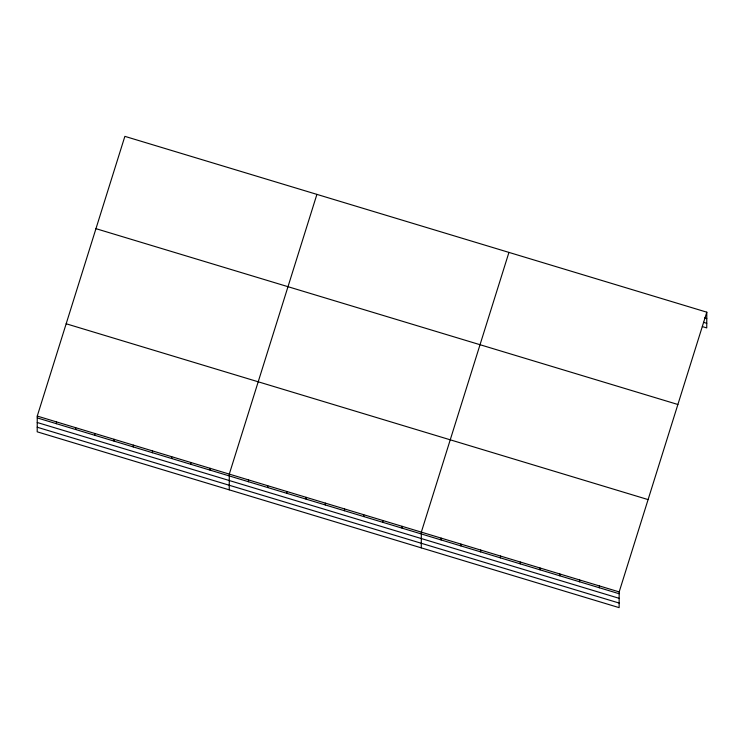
<?xml version="1.0" encoding="UTF-8"?>
<svg xmlns="http://www.w3.org/2000/svg" width="744" height="744" viewBox="0 0 744 744"><rect width="100%" height="100%" fill="white"/><g stroke="black" fill="none" stroke-linecap="round" stroke-linejoin="round"><path stroke-width="1.12" d="M37.256 416.082L37.2 431.818L619.129 607.643L619.175 591.908L706.8 312.182L124.871 136.357L37.256 416.082L619.175 591.908M56.451 423.708L56.46 421.885M75.656 429.511L75.665 427.688M94.86 435.314L94.869 433.492M114.065 441.118L114.065 439.295M133.269 446.921L133.269 445.098M152.474 452.724L152.474 450.892M171.669 458.527L171.678 456.695M190.873 464.33L190.883 462.498M210.078 470.134L210.087 468.302M229.236 489.84L229.292 474.105L316.907 194.379M248.487 481.731L248.496 479.908M267.691 487.534L267.701 485.711M286.896 493.337L286.905 491.514M306.1 499.14L306.1 497.318M325.305 504.944L325.305 503.121M344.509 510.747L344.509 508.915M363.704 516.55L363.714 514.718M382.909 522.353L382.918 520.521M402.113 528.156L402.123 526.324M421.271 547.863L421.327 532.127L508.943 252.402M441.108 539.93L441.108 538.107M460.889 545.91L460.899 544.087M480.671 551.89L480.68 550.058M500.461 557.87L500.47 556.038M520.242 563.85L520.251 562.018M540.032 569.82L540.042 567.998M559.814 575.8L559.823 573.977M579.604 581.78L579.613 579.957M599.385 587.76L599.394 585.928M706.8 312.182L706.744 327.918L702.345 326.588M704.577 317.93L706.781 318.599M703.461 322.329L706.763 323.324M95.957 228.668L677.886 404.494M66.17 323.77L648.098 499.596M37.246 417.905L619.175 593.74M37.228 422.499L619.157 598.325M37.219 427.233L619.138 603.059"/></g></svg>
